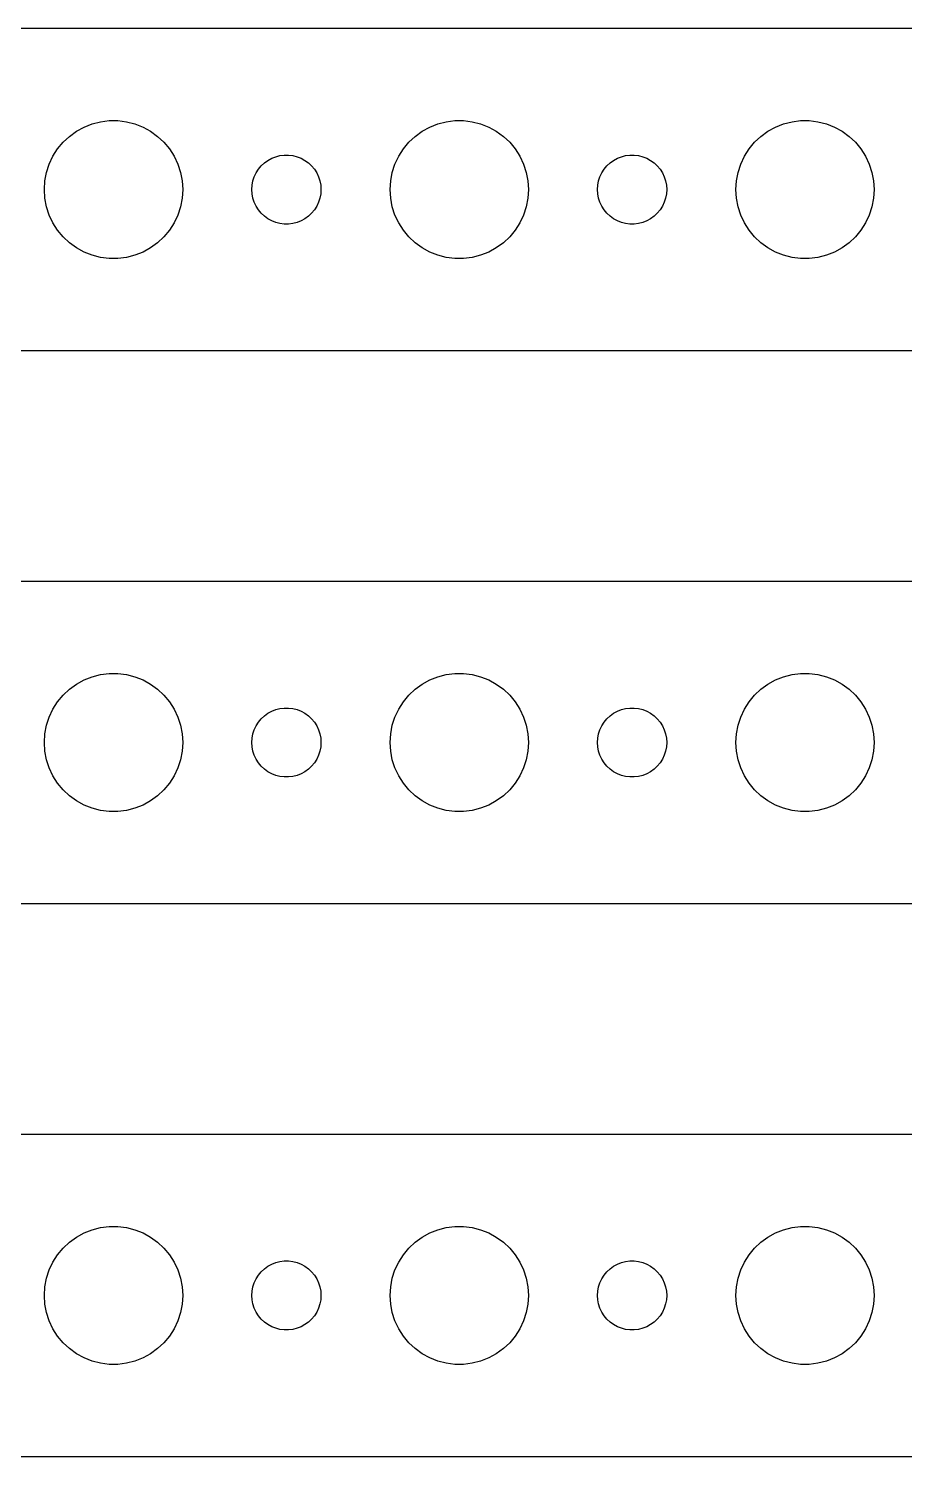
# Model space of a CAD drawing. Header units: metres. Extents: x -127 to 127, y 41 to 103.
# Drawn here: x 26.3 to 64.3, y 41 to 103 of the extents above; entities that cross this region are included whole.
import ezdxf

# ---------------------------------------------------------------- set-up
doc = ezdxf.new("R2010")
doc.units = ezdxf.units.M

msp = doc.modelspace()

# ---------------------------------------------------------------- linework, layer by layer
for p, q in [((122.314, 102.99), (-122.314, 102.99)), ((28.3925, 98.533), (28.7227, 98.7145)), ((28.7227, 98.7145), (29.0729, 98.8532)), ((29.0729, 98.8532), (29.4379, 98.9469)), ((29.4379, 98.9469), (29.8116, 98.9941)), ((29.8116, 98.9941), (30.1884, 98.9941)), ((30.1884, 98.9941), (30.5621, 98.9469)), ((30.5621, 98.9469), (30.927, 98.8532)), ((30.927, 98.8532), (31.2773, 98.7145)), ((31.2773, 98.7145), (31.6075, 98.533)), ((43.3925, 98.533), (43.7227, 98.7145)), ((43.7227, 98.7145), (44.0729, 98.8532)), ((44.0729, 98.8532), (44.4379, 98.9469)), ((44.4379, 98.9469), (44.8116, 98.9941)), ((44.8116, 98.9941), (45.1884, 98.9941)), ((45.1884, 98.9941), (45.5621, 98.9469)), ((45.5621, 98.9469), (45.927, 98.8532)), ((45.927, 98.8532), (46.2773, 98.7145)), ((46.2773, 98.7145), (46.6075, 98.533)), ((58.3925, 98.533), (58.7227, 98.7145)), ((58.7227, 98.7145), (59.0729, 98.8532)), ((59.0729, 98.8532), (59.4379, 98.9469)), ((59.4379, 98.9469), (59.8116, 98.9941)), ((59.8116, 98.9941), (60.1884, 98.9941)), ((60.1884, 98.9941), (60.5621, 98.9469)), ((60.5621, 98.9469), (60.927, 98.8532)), ((60.927, 98.8532), (61.2773, 98.7145)), ((61.2773, 98.7145), (61.6075, 98.533)), ((27.5729, 97.7634), (27.8131, 98.0536)), ((27.8131, 98.0536), (28.0877, 98.3115)), ((28.0877, 98.3115), (28.3925, 98.533)), ((31.6075, 98.533), (31.9123, 98.3115)), ((31.9123, 98.3115), (32.1869, 98.0536)), ((32.1869, 98.0536), (32.427, 97.7634)), ((42.5729, 97.7634), (42.8131, 98.0536)), ((42.8131, 98.0536), (43.0877, 98.3115)), ((43.0877, 98.3115), (43.3925, 98.533)), ((46.6075, 98.533), (46.9123, 98.3115)), ((46.9123, 98.3115), (47.1869, 98.0536)), ((47.1869, 98.0536), (47.427, 97.7634)), ((57.5729, 97.7634), (57.8131, 98.0536)), ((57.8131, 98.0536), (58.0877, 98.3115)), ((58.0877, 98.3115), (58.3925, 98.533)), ((61.6075, 98.533), (61.9123, 98.3115)), ((61.9123, 98.3115), (62.1869, 98.0536)), ((62.1869, 98.0536), (62.427, 97.7634)), ((27.2107, 97.1044), (27.3711, 97.4453)), ((27.3711, 97.4453), (27.5729, 97.7634)), ((32.427, 97.7634), (32.6289, 97.4453)), ((32.6289, 97.4453), (32.7893, 97.1044)), ((36.6963, 97.2665), (36.8613, 97.3572)), ((36.8613, 97.3572), (37.0365, 97.4266)), ((37.0365, 97.4266), (37.2189, 97.4734)), ((37.2189, 97.4734), (37.4058, 97.497)), ((37.4058, 97.497), (37.5942, 97.497)), ((37.5942, 97.497), (37.7811, 97.4734)), ((37.7811, 97.4734), (37.9635, 97.4266)), ((37.9635, 97.4266), (38.1387, 97.3572)), ((38.1387, 97.3572), (38.3037, 97.2665)), ((42.2107, 97.1044), (42.3711, 97.4453)), ((42.3711, 97.4453), (42.5729, 97.7634)), ((47.427, 97.7634), (47.6289, 97.4453)), ((47.6289, 97.4453), (47.7893, 97.1044)), ((51.6963, 97.2665), (51.8613, 97.3572)), ((51.8613, 97.3572), (52.0365, 97.4266)), ((52.0365, 97.4266), (52.2189, 97.4734)), ((52.2189, 97.4734), (52.4058, 97.497)), ((52.4058, 97.497), (52.5942, 97.497)), ((52.5942, 97.497), (52.7811, 97.4734)), ((52.7811, 97.4734), (52.9635, 97.4266)), ((52.9635, 97.4266), (53.1387, 97.3572)), ((53.1387, 97.3572), (53.3037, 97.2665)), ((57.2107, 97.1044), (57.3711, 97.4453)), ((57.3711, 97.4453), (57.5729, 97.7634)), ((62.427, 97.7634), (62.6289, 97.4453)), ((62.6289, 97.4453), (62.7893, 97.1044)), ((27.0237, 96.376), (27.0942, 96.7461)), ((27.0942, 96.7461), (27.2107, 97.1044)), ((32.7893, 97.1044), (32.9057, 96.7461)), ((32.9057, 96.7461), (32.9763, 96.376)), ((36.1053, 96.5522), (36.1855, 96.7226)), ((36.1855, 96.7226), (36.2865, 96.8817)), ((36.2865, 96.8817), (36.4065, 97.0268)), ((36.4065, 97.0268), (36.5439, 97.1558)), ((36.5439, 97.1558), (36.6963, 97.2665)), ((38.3037, 97.2665), (38.4561, 97.1558)), ((38.4561, 97.1558), (38.5934, 97.0268)), ((38.5934, 97.0268), (38.7135, 96.8817)), ((38.7135, 96.8817), (38.8145, 96.7226)), ((38.8145, 96.7226), (38.8947, 96.5522)), ((42.0237, 96.376), (42.0942, 96.7461)), ((42.0942, 96.7461), (42.2107, 97.1044)), ((47.7893, 97.1044), (47.9057, 96.7461)), ((47.9057, 96.7461), (47.9763, 96.376)), ((51.1053, 96.5522), (51.1855, 96.7226)), ((51.1855, 96.7226), (51.2865, 96.8817)), ((51.2865, 96.8817), (51.4065, 97.0268)), ((51.4065, 97.0268), (51.5439, 97.1558)), ((51.5439, 97.1558), (51.6963, 97.2665)), ((53.3037, 97.2665), (53.4561, 97.1558)), ((53.4561, 97.1558), (53.5934, 97.0268)), ((53.5934, 97.0268), (53.7135, 96.8817)), ((53.7135, 96.8817), (53.8145, 96.7226)), ((53.8145, 96.7226), (53.8947, 96.5522)), ((57.0237, 96.376), (57.0942, 96.7461)), ((57.0942, 96.7461), (57.2107, 97.1044)), ((62.7893, 97.1044), (62.9057, 96.7461)), ((62.9057, 96.7461), (62.9763, 96.376)), ((27, 96), (27.0237, 96.376)), ((32.9763, 96.376), (33, 96)), ((36, 96), (36.0118, 96.188)), ((36.0118, 96.188), (36.0471, 96.373)), ((36.0471, 96.373), (36.1053, 96.5522)), ((38.8947, 96.5522), (38.9529, 96.373)), ((38.9529, 96.373), (38.9882, 96.188)), ((38.9882, 96.188), (39, 96)), ((42, 96), (42.0237, 96.376)), ((47.9763, 96.376), (48, 96)), ((51, 96), (51.0118, 96.188)), ((51.0118, 96.188), (51.0471, 96.373)), ((51.0471, 96.373), (51.1053, 96.5522)), ((53.8947, 96.5522), (53.9529, 96.373)), ((53.9529, 96.373), (53.9882, 96.188)), ((53.9882, 96.188), (54, 96)), ((57, 96), (57.0237, 96.376)), ((62.9763, 96.376), (63, 96)), ((27.0237, 95.624), (27, 96)), ((27.0942, 95.2539), (27.0237, 95.624)), ((32.9763, 95.624), (32.9057, 95.2539)), ((33, 96), (32.9763, 95.624)), ((36.0118, 95.812), (36, 96)), ((36.0471, 95.627), (36.0118, 95.812)), ((36.1053, 95.4478), (36.0471, 95.627)), ((38.9529, 95.627), (38.8947, 95.4478)), ((38.9882, 95.812), (38.9529, 95.627)), ((39, 96), (38.9882, 95.812)), ((42.0237, 95.624), (42, 96)), ((42.0942, 95.2539), (42.0237, 95.624)), ((47.9763, 95.624), (47.9057, 95.2539)), ((48, 96), (47.9763, 95.624)), ((51.0118, 95.812), (51, 96)), ((51.0471, 95.627), (51.0118, 95.812)), ((51.1053, 95.4478), (51.0471, 95.627)), ((53.9529, 95.627), (53.8947, 95.4478)), ((53.9882, 95.812), (53.9529, 95.627)), ((54, 96), (53.9882, 95.812)), ((57.0237, 95.624), (57, 96)), ((57.0942, 95.2539), (57.0237, 95.624)), ((62.9763, 95.624), (62.9057, 95.2539)), ((63, 96), (62.9763, 95.624)), ((27.2107, 94.8956), (27.0942, 95.2539)), ((27.3711, 94.5547), (27.2107, 94.8956)), ((32.7893, 94.8956), (32.6289, 94.5547)), ((32.9057, 95.2539), (32.7893, 94.8956)), ((36.1855, 95.2774), (36.1053, 95.4478)), ((36.2865, 95.1183), (36.1855, 95.2774)), ((36.4065, 94.9732), (36.2865, 95.1183)), ((36.5439, 94.8442), (36.4065, 94.9732)), ((36.6963, 94.7335), (36.5439, 94.8442)), ((38.4561, 94.8442), (38.3037, 94.7335)), ((38.5934, 94.9732), (38.4561, 94.8442)), ((38.7135, 95.1183), (38.5934, 94.9732)), ((38.8145, 95.2774), (38.7135, 95.1183)), ((38.8947, 95.4478), (38.8145, 95.2774)), ((42.2107, 94.8956), (42.0942, 95.2539)), ((42.3711, 94.5547), (42.2107, 94.8956)), ((47.7893, 94.8956), (47.6289, 94.5547)), ((47.9057, 95.2539), (47.7893, 94.8956)), ((51.1855, 95.2774), (51.1053, 95.4478)), ((51.2865, 95.1183), (51.1855, 95.2774)), ((51.4065, 94.9732), (51.2865, 95.1183)), ((51.5439, 94.8442), (51.4065, 94.9732)), ((51.6963, 94.7335), (51.5439, 94.8442)), ((53.4561, 94.8442), (53.3037, 94.7335)), ((53.5934, 94.9732), (53.4561, 94.8442)), ((53.7135, 95.1183), (53.5934, 94.9732)), ((53.8145, 95.2774), (53.7135, 95.1183)), ((53.8947, 95.4478), (53.8145, 95.2774)), ((57.2107, 94.8956), (57.0942, 95.2539)), ((57.3711, 94.5547), (57.2107, 94.8956)), ((62.7893, 94.8956), (62.6289, 94.5547)), ((62.9057, 95.2539), (62.7893, 94.8956)), ((27.5729, 94.2366), (27.3711, 94.5547)), ((27.8131, 93.9464), (27.5729, 94.2366)), ((32.427, 94.2366), (32.1869, 93.9464)), ((32.6289, 94.5547), (32.427, 94.2366)), ((36.8613, 94.6428), (36.6963, 94.7335)), ((37.0365, 94.5734), (36.8613, 94.6428)), ((37.2189, 94.5266), (37.0365, 94.5734)), ((37.4058, 94.503), (37.2189, 94.5266)), ((37.5942, 94.503), (37.4058, 94.503)), ((37.7811, 94.5266), (37.5942, 94.503)), ((37.9635, 94.5734), (37.7811, 94.5266)), ((38.1387, 94.6428), (37.9635, 94.5734)), ((38.3037, 94.7335), (38.1387, 94.6428)), ((42.5729, 94.2366), (42.3711, 94.5547)), ((42.8131, 93.9464), (42.5729, 94.2366)), ((47.427, 94.2366), (47.1869, 93.9464)), ((47.6289, 94.5547), (47.427, 94.2366)), ((51.8613, 94.6428), (51.6963, 94.7335)), ((52.0365, 94.5734), (51.8613, 94.6428)), ((52.2189, 94.5266), (52.0365, 94.5734)), ((52.4058, 94.503), (52.2189, 94.5266)), ((52.5942, 94.503), (52.4058, 94.503)), ((52.7811, 94.5266), (52.5942, 94.503)), ((52.9635, 94.5734), (52.7811, 94.5266)), ((53.1387, 94.6428), (52.9635, 94.5734)), ((53.3037, 94.7335), (53.1387, 94.6428)), ((57.5729, 94.2366), (57.3711, 94.5547)), ((57.8131, 93.9464), (57.5729, 94.2366)), ((62.427, 94.2366), (62.1869, 93.9464)), ((62.6289, 94.5547), (62.427, 94.2366)), ((28.0877, 93.6885), (27.8131, 93.9464)), ((28.3925, 93.467), (28.0877, 93.6885)), ((31.9123, 93.6885), (31.6075, 93.467)), ((32.1869, 93.9464), (31.9123, 93.6885)), ((43.0877, 93.6885), (42.8131, 93.9464)), ((43.3925, 93.467), (43.0877, 93.6885)), ((46.9123, 93.6885), (46.6075, 93.467)), ((47.1869, 93.9464), (46.9123, 93.6885)), ((58.0877, 93.6885), (57.8131, 93.9464)), ((58.3925, 93.467), (58.0877, 93.6885)), ((61.9123, 93.6885), (61.6075, 93.467)), ((62.1869, 93.9464), (61.9123, 93.6885)), ((28.7227, 93.2855), (28.3925, 93.467)), ((29.0729, 93.1468), (28.7227, 93.2855)), ((29.4379, 93.0531), (29.0729, 93.1468)), ((29.8116, 93.0059), (29.4379, 93.0531)), ((30.1884, 93.0059), (29.8116, 93.0059)), ((30.5621, 93.0531), (30.1884, 93.0059)), ((30.927, 93.1468), (30.5621, 93.0531)), ((31.2773, 93.2855), (30.927, 93.1468)), ((31.6075, 93.467), (31.2773, 93.2855)), ((43.7227, 93.2855), (43.3925, 93.467)), ((44.0729, 93.1468), (43.7227, 93.2855)), ((44.4379, 93.0531), (44.0729, 93.1468)), ((44.8116, 93.0059), (44.4379, 93.0531)), ((45.1884, 93.0059), (44.8116, 93.0059)), ((45.5621, 93.0531), (45.1884, 93.0059)), ((45.927, 93.1468), (45.5621, 93.0531)), ((46.2773, 93.2855), (45.927, 93.1468)), ((46.6075, 93.467), (46.2773, 93.2855)), ((58.7227, 93.2855), (58.3925, 93.467)), ((59.0729, 93.1468), (58.7227, 93.2855)), ((59.4379, 93.0531), (59.0729, 93.1468)), ((59.8116, 93.0059), (59.4379, 93.0531)), ((60.1884, 93.0059), (59.8116, 93.0059)), ((60.5621, 93.0531), (60.1884, 93.0059)), ((60.927, 93.1468), (60.5621, 93.0531)), ((61.2773, 93.2855), (60.927, 93.1468)), ((61.6075, 93.467), (61.2773, 93.2855)), ((-122.314, 89.0099), (122.314, 89.0099)), ((122.314, 78.9901), (-122.314, 78.9901)), ((28.0877, 74.3115), (28.3925, 74.533)), ((28.3925, 74.533), (28.7227, 74.7145)), ((28.7227, 74.7145), (29.0729, 74.8532)), ((29.0729, 74.8532), (29.4379, 74.9469)), ((29.4379, 74.9469), (29.8116, 74.9941)), ((29.8116, 74.9941), (30.1884, 74.9941)), ((30.1884, 74.9941), (30.5621, 74.9469)), ((30.5621, 74.9469), (30.927, 74.8532)), ((30.927, 74.8532), (31.2773, 74.7145)), ((31.2773, 74.7145), (31.6075, 74.533)), ((31.6075, 74.533), (31.9123, 74.3115)), ((43.0877, 74.3115), (43.3925, 74.533)), ((43.3925, 74.533), (43.7227, 74.7145)), ((43.7227, 74.7145), (44.0729, 74.8532)), ((44.0729, 74.8532), (44.4379, 74.9469)), ((44.4379, 74.9469), (44.8116, 74.9941)), ((44.8116, 74.9941), (45.1884, 74.9941)), ((45.1884, 74.9941), (45.5621, 74.9469)), ((45.5621, 74.9469), (45.927, 74.8532)), ((45.927, 74.8532), (46.2773, 74.7145)), ((46.2773, 74.7145), (46.6075, 74.533)), ((46.6075, 74.533), (46.9123, 74.3115)), ((58.0877, 74.3115), (58.3925, 74.533)), ((58.3925, 74.533), (58.7227, 74.7145)), ((58.7227, 74.7145), (59.0729, 74.8532)), ((59.0729, 74.8532), (59.4379, 74.9469)), ((59.4379, 74.9469), (59.8116, 74.9941)), ((59.8116, 74.9941), (60.1884, 74.9941)), ((60.1884, 74.9941), (60.5621, 74.9469)), ((60.5621, 74.9469), (60.927, 74.8532)), ((60.927, 74.8532), (61.2773, 74.7145)), ((61.2773, 74.7145), (61.6075, 74.533)), ((61.6075, 74.533), (61.9123, 74.3115)), ((27.3711, 73.4453), (27.5729, 73.7634)), ((27.5729, 73.7634), (27.8131, 74.0536)), ((27.8131, 74.0536), (28.0877, 74.3115)), ((31.9123, 74.3115), (32.1869, 74.0536)), ((32.1869, 74.0536), (32.427, 73.7634)), ((32.427, 73.7634), (32.6289, 73.4453)), ((42.3711, 73.4453), (42.5729, 73.7634)), ((42.5729, 73.7634), (42.8131, 74.0536)), ((42.8131, 74.0536), (43.0877, 74.3115)), ((46.9123, 74.3115), (47.1869, 74.0536)), ((47.1869, 74.0536), (47.427, 73.7634)), ((47.427, 73.7634), (47.6289, 73.4453)), ((57.3711, 73.4453), (57.5729, 73.7634)), ((57.5729, 73.7634), (57.8131, 74.0536)), ((57.8131, 74.0536), (58.0877, 74.3115)), ((61.9123, 74.3115), (62.1869, 74.0536)), ((62.1869, 74.0536), (62.427, 73.7634)), ((62.427, 73.7634), (62.6289, 73.4453)), ((27.2107, 73.1044), (27.3711, 73.4453)), ((32.6289, 73.4453), (32.7893, 73.1044)), ((36.4065, 73.0268), (36.5439, 73.1558)), ((36.5439, 73.1558), (36.6963, 73.2665)), ((36.6963, 73.2665), (36.8613, 73.3572)), ((36.8613, 73.3572), (37.0365, 73.4266)), ((37.0365, 73.4266), (37.2189, 73.4734)), ((37.2189, 73.4734), (37.4058, 73.497)), ((37.4058, 73.497), (37.5942, 73.497)), ((37.5942, 73.497), (37.7811, 73.4734)), ((37.7811, 73.4734), (37.9635, 73.4266)), ((37.9635, 73.4266), (38.1387, 73.3572)), ((38.1387, 73.3572), (38.3037, 73.2665)), ((38.3037, 73.2665), (38.4561, 73.1558)), ((38.4561, 73.1558), (38.5934, 73.0268)), ((42.2107, 73.1044), (42.3711, 73.4453)), ((47.6289, 73.4453), (47.7893, 73.1044)), ((51.4065, 73.0268), (51.5439, 73.1558)), ((51.5439, 73.1558), (51.6963, 73.2665)), ((51.6963, 73.2665), (51.8613, 73.3572)), ((51.8613, 73.3572), (52.0365, 73.4266)), ((52.0365, 73.4266), (52.2189, 73.4734)), ((52.2189, 73.4734), (52.4058, 73.497)), ((52.4058, 73.497), (52.5942, 73.497)), ((52.5942, 73.497), (52.7811, 73.4734)), ((52.7811, 73.4734), (52.9635, 73.4266)), ((52.9635, 73.4266), (53.1387, 73.3572)), ((53.1387, 73.3572), (53.3037, 73.2665)), ((53.3037, 73.2665), (53.4561, 73.1558)), ((53.4561, 73.1558), (53.5934, 73.0268)), ((57.2107, 73.1044), (57.3711, 73.4453)), ((62.6289, 73.4453), (62.7893, 73.1044)), ((27.0237, 72.376), (27.0942, 72.7461)), ((27.0942, 72.7461), (27.2107, 73.1044)), ((32.7893, 73.1044), (32.9057, 72.7461)), ((32.9057, 72.7461), (32.9763, 72.376)), ((36.0471, 72.373), (36.1053, 72.5522)), ((36.1053, 72.5522), (36.1855, 72.7226)), ((36.1855, 72.7226), (36.2865, 72.8817)), ((36.2865, 72.8817), (36.4065, 73.0268)), ((38.5934, 73.0268), (38.7135, 72.8817)), ((38.7135, 72.8817), (38.8145, 72.7226)), ((38.8145, 72.7226), (38.8947, 72.5522)), ((38.8947, 72.5522), (38.9529, 72.373)), ((42.0237, 72.376), (42.0942, 72.7461)), ((42.0942, 72.7461), (42.2107, 73.1044)), ((47.7893, 73.1044), (47.9057, 72.7461)), ((47.9057, 72.7461), (47.9763, 72.376)), ((51.0471, 72.373), (51.1053, 72.5522)), ((51.1053, 72.5522), (51.1855, 72.7226)), ((51.1855, 72.7226), (51.2865, 72.8817)), ((51.2865, 72.8817), (51.4065, 73.0268)), ((53.5934, 73.0268), (53.7135, 72.8817)), ((53.7135, 72.8817), (53.8145, 72.7226)), ((53.8145, 72.7226), (53.8947, 72.5522)), ((53.8947, 72.5522), (53.9529, 72.373)), ((57.0237, 72.376), (57.0942, 72.7461)), ((57.0942, 72.7461), (57.2107, 73.1044)), ((62.7893, 73.1044), (62.9057, 72.7461)), ((62.9057, 72.7461), (62.9763, 72.376)), ((27, 72), (27.0237, 72.376)), ((27.0237, 71.624), (27, 72)), ((32.9763, 72.376), (33, 72)), ((33, 72), (32.9763, 71.624)), ((36, 72), (36.0118, 72.188)), ((36.0118, 71.812), (36, 72)), ((36.0118, 72.188), (36.0471, 72.373)), ((38.9529, 72.373), (38.9882, 72.188)), ((38.9882, 72.188), (39, 72)), ((39, 72), (38.9882, 71.812)), ((42, 72), (42.0237, 72.376)), ((42.0237, 71.624), (42, 72)), ((47.9763, 72.376), (48, 72)), ((48, 72), (47.9763, 71.624)), ((51, 72), (51.0118, 72.188)), ((51.0118, 71.812), (51, 72)), ((51.0118, 72.188), (51.0471, 72.373)), ((53.9529, 72.373), (53.9882, 72.188)), ((53.9882, 72.188), (54, 72)), ((54, 72), (53.9882, 71.812)), ((57, 72), (57.0237, 72.376)), ((57.0237, 71.624), (57, 72)), ((62.9763, 72.376), (63, 72)), ((63, 72), (62.9763, 71.624)), ((27.0942, 71.2539), (27.0237, 71.624)), ((32.9763, 71.624), (32.9057, 71.2539)), ((36.0471, 71.627), (36.0118, 71.812)), ((36.1053, 71.4478), (36.0471, 71.627)), ((36.1855, 71.2774), (36.1053, 71.4478)), ((36.2865, 71.1183), (36.1855, 71.2774)), ((38.8145, 71.2774), (38.7135, 71.1183)), ((38.8947, 71.4478), (38.8145, 71.2774)), ((38.9529, 71.627), (38.8947, 71.4478)), ((38.9882, 71.812), (38.9529, 71.627)), ((42.0942, 71.2539), (42.0237, 71.624)), ((47.9763, 71.624), (47.9057, 71.2539)), ((51.0471, 71.627), (51.0118, 71.812)), ((51.1053, 71.4478), (51.0471, 71.627)), ((51.1855, 71.2774), (51.1053, 71.4478)), ((51.2865, 71.1183), (51.1855, 71.2774)), ((53.8145, 71.2774), (53.7135, 71.1183)), ((53.8947, 71.4478), (53.8145, 71.2774)), ((53.9529, 71.627), (53.8947, 71.4478)), ((53.9882, 71.812), (53.9529, 71.627)), ((57.0942, 71.2539), (57.0237, 71.624)), ((62.9763, 71.624), (62.9057, 71.2539)), ((27.2107, 70.8956), (27.0942, 71.2539)), ((27.3711, 70.5547), (27.2107, 70.8956)), ((32.7893, 70.8956), (32.6289, 70.5547)), ((32.9057, 71.2539), (32.7893, 70.8956)), ((36.4065, 70.9732), (36.2865, 71.1183)), ((36.5439, 70.8442), (36.4065, 70.9732)), ((36.6963, 70.7335), (36.5439, 70.8442)), ((36.8613, 70.6428), (36.6963, 70.7335)), ((38.3037, 70.7335), (38.1387, 70.6428)), ((38.4561, 70.8442), (38.3037, 70.7335)), ((38.5934, 70.9732), (38.4561, 70.8442)), ((38.7135, 71.1183), (38.5934, 70.9732)), ((42.2107, 70.8956), (42.0942, 71.2539)), ((42.3711, 70.5547), (42.2107, 70.8956)), ((47.7893, 70.8956), (47.6289, 70.5547)), ((47.9057, 71.2539), (47.7893, 70.8956)), ((51.4065, 70.9732), (51.2865, 71.1183)), ((51.5439, 70.8442), (51.4065, 70.9732)), ((51.6963, 70.7335), (51.5439, 70.8442)), ((51.8613, 70.6428), (51.6963, 70.7335)), ((53.3037, 70.7335), (53.1387, 70.6428)), ((53.4561, 70.8442), (53.3037, 70.7335)), ((53.5934, 70.9732), (53.4561, 70.8442)), ((53.7135, 71.1183), (53.5934, 70.9732)), ((57.2107, 70.8956), (57.0942, 71.2539)), ((57.3711, 70.5547), (57.2107, 70.8956)), ((62.7893, 70.8956), (62.6289, 70.5547)), ((62.9057, 71.2539), (62.7893, 70.8956)), ((27.5729, 70.2366), (27.3711, 70.5547)), ((27.8131, 69.9464), (27.5729, 70.2366)), ((32.427, 70.2366), (32.1869, 69.9464)), ((32.6289, 70.5547), (32.427, 70.2366)), ((37.0365, 70.5734), (36.8613, 70.6428)), ((37.2189, 70.5266), (37.0365, 70.5734)), ((37.4058, 70.503), (37.2189, 70.5266)), ((37.5942, 70.503), (37.4058, 70.503)), ((37.7811, 70.5266), (37.5942, 70.503)), ((37.9635, 70.5734), (37.7811, 70.5266)), ((38.1387, 70.6428), (37.9635, 70.5734)), ((42.5729, 70.2366), (42.3711, 70.5547)), ((42.8131, 69.9464), (42.5729, 70.2366)), ((47.427, 70.2366), (47.1869, 69.9464)), ((47.6289, 70.5547), (47.427, 70.2366)), ((52.0365, 70.5734), (51.8613, 70.6428)), ((52.2189, 70.5266), (52.0365, 70.5734)), ((52.4058, 70.503), (52.2189, 70.5266)), ((52.5942, 70.503), (52.4058, 70.503)), ((52.7811, 70.5266), (52.5942, 70.503)), ((52.9635, 70.5734), (52.7811, 70.5266)), ((53.1387, 70.6428), (52.9635, 70.5734)), ((57.5729, 70.2366), (57.3711, 70.5547)), ((57.8131, 69.9464), (57.5729, 70.2366)), ((62.427, 70.2366), (62.1869, 69.9464)), ((62.6289, 70.5547), (62.427, 70.2366)), ((28.0877, 69.6885), (27.8131, 69.9464)), ((28.3925, 69.467), (28.0877, 69.6885)), ((28.7227, 69.2855), (28.3925, 69.467)), ((31.6075, 69.467), (31.2773, 69.2855)), ((31.9123, 69.6885), (31.6075, 69.467)), ((32.1869, 69.9464), (31.9123, 69.6885)), ((43.0877, 69.6885), (42.8131, 69.9464)), ((43.3925, 69.467), (43.0877, 69.6885)), ((43.7227, 69.2855), (43.3925, 69.467)), ((46.6075, 69.467), (46.2773, 69.2855)), ((46.9123, 69.6885), (46.6075, 69.467)), ((47.1869, 69.9464), (46.9123, 69.6885)), ((58.0877, 69.6885), (57.8131, 69.9464)), ((58.3925, 69.467), (58.0877, 69.6885)), ((58.7227, 69.2855), (58.3925, 69.467)), ((61.6075, 69.467), (61.2773, 69.2855)), ((61.9123, 69.6885), (61.6075, 69.467)), ((62.1869, 69.9464), (61.9123, 69.6885)), ((29.0729, 69.1468), (28.7227, 69.2855)), ((29.4379, 69.0531), (29.0729, 69.1468)), ((29.8116, 69.0059), (29.4379, 69.0531)), ((30.1884, 69.0059), (29.8116, 69.0059)), ((30.5621, 69.0531), (30.1884, 69.0059)), ((30.927, 69.1468), (30.5621, 69.0531)), ((31.2773, 69.2855), (30.927, 69.1468)), ((44.0729, 69.1468), (43.7227, 69.2855)), ((44.4379, 69.0531), (44.0729, 69.1468)), ((44.8116, 69.0059), (44.4379, 69.0531)), ((45.1884, 69.0059), (44.8116, 69.0059)), ((45.5621, 69.0531), (45.1884, 69.0059)), ((45.927, 69.1468), (45.5621, 69.0531)), ((46.2773, 69.2855), (45.927, 69.1468)), ((59.0729, 69.1468), (58.7227, 69.2855)), ((59.4379, 69.0531), (59.0729, 69.1468)), ((59.8116, 69.0059), (59.4379, 69.0531)), ((60.1884, 69.0059), (59.8116, 69.0059)), ((60.5621, 69.0531), (60.1884, 69.0059)), ((60.927, 69.1468), (60.5621, 69.0531)), ((61.2773, 69.2855), (60.927, 69.1468)), ((-122.314, 65.0099), (122.314, 65.0099)), ((122.314, 54.9901), (-122.314, 54.9901)), ((28.7227, 50.7145), (29.0729, 50.8532)), ((29.0729, 50.8532), (29.4379, 50.9469)), ((29.4379, 50.9469), (29.8116, 50.9941)), ((29.8116, 50.9941), (30.1884, 50.9941)), ((30.1884, 50.9941), (30.5621, 50.9469)), ((30.5621, 50.9469), (30.927, 50.8532)), ((30.927, 50.8532), (31.2773, 50.7145)), ((43.7227, 50.7145), (44.0729, 50.8532)), ((44.0729, 50.8532), (44.4379, 50.9469)), ((44.4379, 50.9469), (44.8116, 50.9941)), ((44.8116, 50.9941), (45.1884, 50.9941)), ((45.1884, 50.9941), (45.5621, 50.9469)), ((45.5621, 50.9469), (45.927, 50.8532)), ((45.927, 50.8532), (46.2773, 50.7145)), ((58.7227, 50.7145), (59.0729, 50.8532)), ((59.0729, 50.8532), (59.4379, 50.9469)), ((59.4379, 50.9469), (59.8116, 50.9941)), ((59.8116, 50.9941), (60.1884, 50.9941)), ((60.1884, 50.9941), (60.5621, 50.9469)), ((60.5621, 50.9469), (60.927, 50.8532)), ((60.927, 50.8532), (61.2773, 50.7145)), ((27.8131, 50.0536), (28.0877, 50.3115)), ((28.0877, 50.3115), (28.3925, 50.533)), ((28.3925, 50.533), (28.7227, 50.7145)), ((31.2773, 50.7145), (31.6075, 50.533)), ((31.6075, 50.533), (31.9123, 50.3115)), ((31.9123, 50.3115), (32.1869, 50.0536)), ((42.8131, 50.0536), (43.0877, 50.3115)), ((43.0877, 50.3115), (43.3925, 50.533)), ((43.3925, 50.533), (43.7227, 50.7145)), ((46.2773, 50.7145), (46.6075, 50.533)), ((46.6075, 50.533), (46.9123, 50.3115)), ((46.9123, 50.3115), (47.1869, 50.0536)), ((57.8131, 50.0536), (58.0877, 50.3115)), ((58.0877, 50.3115), (58.3925, 50.533)), ((58.3925, 50.533), (58.7227, 50.7145)), ((61.2773, 50.7145), (61.6075, 50.533)), ((61.6075, 50.533), (61.9123, 50.3115)), ((61.9123, 50.3115), (62.1869, 50.0536)), ((27.3711, 49.4453), (27.5729, 49.7634)), ((27.5729, 49.7634), (27.8131, 50.0536)), ((32.1869, 50.0536), (32.427, 49.7634)), ((32.427, 49.7634), (32.6289, 49.4453)), ((42.3711, 49.4453), (42.5729, 49.7634)), ((42.5729, 49.7634), (42.8131, 50.0536)), ((47.1869, 50.0536), (47.427, 49.7634)), ((47.427, 49.7634), (47.6289, 49.4453)), ((57.3711, 49.4453), (57.5729, 49.7634)), ((57.5729, 49.7634), (57.8131, 50.0536)), ((62.1869, 50.0536), (62.427, 49.7634)), ((62.427, 49.7634), (62.6289, 49.4453)), ((27.0942, 48.7461), (27.2107, 49.1044)), ((27.2107, 49.1044), (27.3711, 49.4453)), ((32.6289, 49.4453), (32.7893, 49.1044)), ((32.7893, 49.1044), (32.9057, 48.7461)), ((36.2865, 48.8817), (36.4065, 49.0268)), ((36.4065, 49.0268), (36.5439, 49.1558)), ((36.5439, 49.1558), (36.6963, 49.2665)), ((36.6963, 49.2665), (36.8613, 49.3572)), ((36.8613, 49.3572), (37.0365, 49.4266)), ((37.0365, 49.4266), (37.2189, 49.4734)), ((37.2189, 49.4734), (37.4058, 49.497)), ((37.4058, 49.497), (37.5942, 49.497)), ((37.5942, 49.497), (37.7811, 49.4734)), ((37.7811, 49.4734), (37.9635, 49.4266)), ((37.9635, 49.4266), (38.1387, 49.3572)), ((38.1387, 49.3572), (38.3037, 49.2665)), ((38.3037, 49.2665), (38.4561, 49.1558)), ((38.4561, 49.1558), (38.5934, 49.0268)), ((38.5934, 49.0268), (38.7135, 48.8817)), ((42.0942, 48.7461), (42.2107, 49.1044)), ((42.2107, 49.1044), (42.3711, 49.4453)), ((47.6289, 49.4453), (47.7893, 49.1044)), ((47.7893, 49.1044), (47.9057, 48.7461)), ((51.2865, 48.8817), (51.4065, 49.0268)), ((51.4065, 49.0268), (51.5439, 49.1558)), ((51.5439, 49.1558), (51.6963, 49.2665)), ((51.6963, 49.2665), (51.8613, 49.3572)), ((51.8613, 49.3572), (52.0365, 49.4266)), ((52.0365, 49.4266), (52.2189, 49.4734)), ((52.2189, 49.4734), (52.4058, 49.497)), ((52.4058, 49.497), (52.5942, 49.497)), ((52.5942, 49.497), (52.7811, 49.4734)), ((52.7811, 49.4734), (52.9635, 49.4266)), ((52.9635, 49.4266), (53.1387, 49.3572)), ((53.1387, 49.3572), (53.3037, 49.2665)), ((53.3037, 49.2665), (53.4561, 49.1558)), ((53.4561, 49.1558), (53.5934, 49.0268)), ((53.5934, 49.0268), (53.7135, 48.8817)), ((57.0942, 48.7461), (57.2107, 49.1044)), ((57.2107, 49.1044), (57.3711, 49.4453)), ((62.6289, 49.4453), (62.7893, 49.1044)), ((62.7893, 49.1044), (62.9057, 48.7461)), ((27, 48), (27.0237, 48.376)), ((27.0237, 48.376), (27.0942, 48.7461)), ((32.9057, 48.7461), (32.9763, 48.376)), ((32.9763, 48.376), (33, 48)), ((36.0118, 48.188), (36.0471, 48.373)), ((36.0471, 48.373), (36.1053, 48.5522)), ((36.1053, 48.5522), (36.1855, 48.7226)), ((36.1855, 48.7226), (36.2865, 48.8817)), ((38.7135, 48.8817), (38.8145, 48.7226)), ((38.8145, 48.7226), (38.8947, 48.5522)), ((38.8947, 48.5522), (38.9529, 48.373)), ((38.9529, 48.373), (38.9882, 48.188)), ((42, 48), (42.0237, 48.376)), ((42.0237, 48.376), (42.0942, 48.7461)), ((47.9057, 48.7461), (47.9763, 48.376)), ((47.9763, 48.376), (48, 48)), ((51.0118, 48.188), (51.0471, 48.373)), ((51.0471, 48.373), (51.1053, 48.5522)), ((51.1053, 48.5522), (51.1855, 48.7226)), ((51.1855, 48.7226), (51.2865, 48.8817)), ((53.7135, 48.8817), (53.8145, 48.7226)), ((53.8145, 48.7226), (53.8947, 48.5522)), ((53.8947, 48.5522), (53.9529, 48.373)), ((53.9529, 48.373), (53.9882, 48.188)), ((57, 48), (57.0237, 48.376)), ((57.0237, 48.376), (57.0942, 48.7461)), ((62.9057, 48.7461), (62.9763, 48.376)), ((62.9763, 48.376), (63, 48)), ((27.0237, 47.624), (27, 48)), ((33, 48), (32.9763, 47.624)), ((36, 48), (36.0118, 48.188)), ((36.0118, 47.812), (36, 48)), ((36.0471, 47.627), (36.0118, 47.812)), ((38.9882, 47.812), (38.9529, 47.627)), ((38.9882, 48.188), (39, 48)), ((39, 48), (38.9882, 47.812)), ((42.0237, 47.624), (42, 48)), ((48, 48), (47.9763, 47.624)), ((51, 48), (51.0118, 48.188)), ((51.0118, 47.812), (51, 48)), ((51.0471, 47.627), (51.0118, 47.812)), ((53.9882, 47.812), (53.9529, 47.627)), ((53.9882, 48.188), (54, 48)), ((54, 48), (53.9882, 47.812)), ((57.0237, 47.624), (57, 48)), ((63, 48), (62.9763, 47.624)), ((27.0942, 47.2539), (27.0237, 47.624)), ((27.2107, 46.8956), (27.0942, 47.2539)), ((32.9057, 47.2539), (32.7893, 46.8956)), ((32.9763, 47.624), (32.9057, 47.2539)), ((36.1053, 47.4478), (36.0471, 47.627)), ((36.1855, 47.2774), (36.1053, 47.4478)), ((36.2865, 47.1183), (36.1855, 47.2774)), ((36.4065, 46.9732), (36.2865, 47.1183)), ((38.7135, 47.1183), (38.5934, 46.9732)), ((38.8145, 47.2774), (38.7135, 47.1183)), ((38.8947, 47.4478), (38.8145, 47.2774)), ((38.9529, 47.627), (38.8947, 47.4478)), ((42.0942, 47.2539), (42.0237, 47.624)), ((42.2107, 46.8956), (42.0942, 47.2539)), ((47.9057, 47.2539), (47.7893, 46.8956)), ((47.9763, 47.624), (47.9057, 47.2539)), ((51.1053, 47.4478), (51.0471, 47.627)), ((51.1855, 47.2774), (51.1053, 47.4478)), ((51.2865, 47.1183), (51.1855, 47.2774)), ((51.4065, 46.9732), (51.2865, 47.1183)), ((53.7135, 47.1183), (53.5934, 46.9732)), ((53.8145, 47.2774), (53.7135, 47.1183)), ((53.8947, 47.4478), (53.8145, 47.2774)), ((53.9529, 47.627), (53.8947, 47.4478)), ((57.0942, 47.2539), (57.0237, 47.624)), ((57.2107, 46.8956), (57.0942, 47.2539)), ((62.9057, 47.2539), (62.7893, 46.8956)), ((62.9763, 47.624), (62.9057, 47.2539)), ((27.3711, 46.5547), (27.2107, 46.8956)), ((27.5729, 46.2366), (27.3711, 46.5547)), ((32.6289, 46.5547), (32.427, 46.2366)), ((32.7893, 46.8956), (32.6289, 46.5547)), ((36.5439, 46.8442), (36.4065, 46.9732)), ((36.6963, 46.7335), (36.5439, 46.8442)), ((36.8613, 46.6428), (36.6963, 46.7335)), ((37.0365, 46.5734), (36.8613, 46.6428)), ((37.2189, 46.5266), (37.0365, 46.5734)), ((37.4058, 46.503), (37.2189, 46.5266)), ((37.5942, 46.503), (37.4058, 46.503)), ((37.7811, 46.5266), (37.5942, 46.503)), ((37.9635, 46.5734), (37.7811, 46.5266)), ((38.1387, 46.6428), (37.9635, 46.5734)), ((38.3037, 46.7335), (38.1387, 46.6428)), ((38.4561, 46.8442), (38.3037, 46.7335)), ((38.5934, 46.9732), (38.4561, 46.8442)), ((42.3711, 46.5547), (42.2107, 46.8956)), ((42.5729, 46.2366), (42.3711, 46.5547)), ((47.6289, 46.5547), (47.427, 46.2366)), ((47.7893, 46.8956), (47.6289, 46.5547)), ((51.5439, 46.8442), (51.4065, 46.9732)), ((51.6963, 46.7335), (51.5439, 46.8442)), ((51.8613, 46.6428), (51.6963, 46.7335)), ((52.0365, 46.5734), (51.8613, 46.6428)), ((52.2189, 46.5266), (52.0365, 46.5734)), ((52.4058, 46.503), (52.2189, 46.5266)), ((52.5942, 46.503), (52.4058, 46.503)), ((52.7811, 46.5266), (52.5942, 46.503)), ((52.9635, 46.5734), (52.7811, 46.5266)), ((53.1387, 46.6428), (52.9635, 46.5734)), ((53.3037, 46.7335), (53.1387, 46.6428)), ((53.4561, 46.8442), (53.3037, 46.7335)), ((53.5934, 46.9732), (53.4561, 46.8442)), ((57.3711, 46.5547), (57.2107, 46.8956)), ((57.5729, 46.2366), (57.3711, 46.5547)), ((62.6289, 46.5547), (62.427, 46.2366)), ((62.7893, 46.8956), (62.6289, 46.5547)), ((27.8131, 45.9464), (27.5729, 46.2366)), ((28.0877, 45.6885), (27.8131, 45.9464)), ((32.1869, 45.9464), (31.9123, 45.6885)), ((32.427, 46.2366), (32.1869, 45.9464)), ((42.8131, 45.9464), (42.5729, 46.2366)), ((43.0877, 45.6885), (42.8131, 45.9464)), ((47.1869, 45.9464), (46.9123, 45.6885)), ((47.427, 46.2366), (47.1869, 45.9464)), ((57.8131, 45.9464), (57.5729, 46.2366)), ((58.0877, 45.6885), (57.8131, 45.9464)), ((62.1869, 45.9464), (61.9123, 45.6885)), ((62.427, 46.2366), (62.1869, 45.9464)), ((28.3925, 45.467), (28.0877, 45.6885)), ((28.7227, 45.2855), (28.3925, 45.467)), ((29.0729, 45.1468), (28.7227, 45.2855)), ((31.2773, 45.2855), (30.927, 45.1468)), ((31.6075, 45.467), (31.2773, 45.2855)), ((31.9123, 45.6885), (31.6075, 45.467)), ((43.3925, 45.467), (43.0877, 45.6885)), ((43.7227, 45.2855), (43.3925, 45.467)), ((44.0729, 45.1468), (43.7227, 45.2855)), ((46.2773, 45.2855), (45.927, 45.1468)), ((46.6075, 45.467), (46.2773, 45.2855)), ((46.9123, 45.6885), (46.6075, 45.467)), ((58.3925, 45.467), (58.0877, 45.6885)), ((58.7227, 45.2855), (58.3925, 45.467)), ((59.0729, 45.1468), (58.7227, 45.2855)), ((61.2773, 45.2855), (60.927, 45.1468)), ((61.6075, 45.467), (61.2773, 45.2855)), ((61.9123, 45.6885), (61.6075, 45.467)), ((29.4379, 45.0531), (29.0729, 45.1468)), ((29.8116, 45.0059), (29.4379, 45.0531)), ((30.1884, 45.0059), (29.8116, 45.0059)), ((30.5621, 45.0531), (30.1884, 45.0059)), ((30.927, 45.1468), (30.5621, 45.0531)), ((44.4379, 45.0531), (44.0729, 45.1468)), ((44.8116, 45.0059), (44.4379, 45.0531)), ((45.1884, 45.0059), (44.8116, 45.0059)), ((45.5621, 45.0531), (45.1884, 45.0059)), ((45.927, 45.1468), (45.5621, 45.0531)), ((59.4379, 45.0531), (59.0729, 45.1468)), ((59.8116, 45.0059), (59.4379, 45.0531)), ((60.1884, 45.0059), (59.8116, 45.0059)), ((60.5621, 45.0531), (60.1884, 45.0059)), ((60.927, 45.1468), (60.5621, 45.0531)), ((-122.314, 41.0099), (122.314, 41.0099))]:
    msp.add_line(p, q)

doc.saveas('drawing.dxf')
